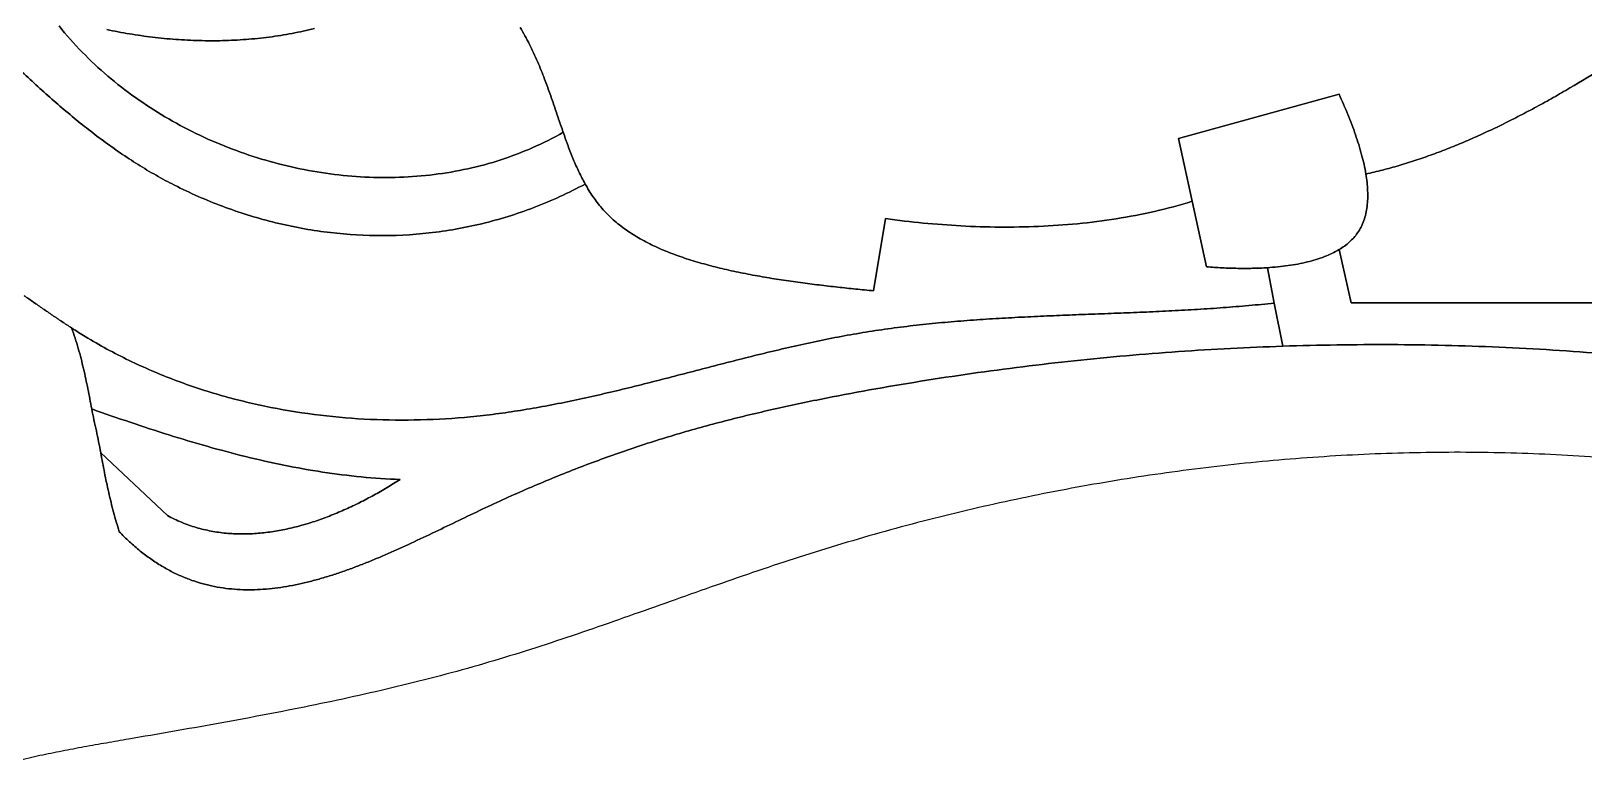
# Model space of a CAD drawing. Header units: millimetres. Extents: x -96818 to 270234, y -28968 to 336819.
# Drawn here: x 13368 to 136556, y -22271 to 35616 of the extents above; entities that cross this region are included whole.
import ezdxf

# ---------------------------------------------------------------- set-up
doc = ezdxf.new("R2010")
doc.units = ezdxf.units.MM
for name, color, linetype in [('01_MAIN_BUILDING', 7, 'Continuous'), ('03_SHARED_CURVES', 7, 'Continuous'), ('REGION_HOLES', 7, 'Continuous')]:
    doc.layers.add(name, color=color, linetype=linetype)

msp = doc.modelspace()

# ---------------------------------------------------------------- linework, layer by layer
at = {"layer": '01_MAIN_BUILDING'}
msp.add_lwpolyline([(137772, 32509, -0.0074536), (135111, 30910, -0.0040205), (133796, 30160, -0.0045676), (132468, 29432, -0.0047651), (131153, 28743, -0.0053772), (129824, 28081, -0.005584), (128509, 27461, -0.0062655), (127180, 26873, -0.0064828), (125866, 26331, -0.0072321), (124537, 25825, -0.0074608), (123223, 25369, -0.0082668), (121895, 24954, -0.0085074), (120582, 24592, -0.0093448), (119257, 24277, 0.0138272), (119109, 25047, 0.0107368), (118922, 25809, 0.0100944), (118692, 26607, 0.0080304), (118433, 27396, 0.0074818), (118139, 28204, 0.0060808), (117823, 29005, 0.0055941), (117484, 29809, 0.0046095), (117128, 30607), (104396, 27105), (105488, 22112, -0.0184379), (102496, 21317, -0.0162553), (99456, 20732, -0.0152787), (96380, 20339, -0.0135202), (93286, 20123, -0.0126648), (90210, 20070, -0.0114223), (87135, 20165, -0.0106605), (84141, 20391, -0.0099272), (81159, 20739), (80205, 15010, -0.0004754), (78784, 15155, -0.0017453), (77365, 15306, -0.0024187), (75879, 15478, -0.0035794), (74395, 15667, -0.0042547), (72879, 15884, -0.005515), (71367, 16131, -0.0062159), (69856, 16414, -0.0077514), (68353, 16740, -0.0084694), (66937, 17095, -0.0117949), (65536, 17507, -0.0132575), (64206, 17972, -0.0178028), (62907, 18519, -0.0095675), (62296, 18816, -0.0109612), (61698, 19139, -0.0114215), (61129, 19479, -0.0129292), (60577, 19847, -0.013427), (60056, 20235, -0.0149144), (59558, 20652, -0.0154451), (59092, 21093, -0.0166819), (58655, 21563, -0.0149603), (58287, 22013, -0.0132626), (57945, 22483, -0.0125174), (57624, 22977, -0.0106584), (57325, 23485, -0.017373), (56824, 24459, -0.0117202), (56381, 25460, -0.0095558), (55965, 26519, -0.0048482), (55579, 27591, -0.0027253), (55220, 28639, 0.0009502), (54864, 29688, 0.0027338), (54496, 30748, 0.0062921), (54109, 31801, 0.0106801), (53542, 33196, 0.0145543), (52906, 34560, 0.0166238), (52173, 35905, 0.0194633)], format="xyb", dxfattribs=at)
at = {"layer": '03_SHARED_CURVES'}
for points in [[(15588, 36018, 0.024008), (17430, 33943, 0.0226263), (19458, 32049, 0.0220407), (21654, 30337, 0.0209385), (23990, 28821, 0.0205803), (26451, 27498, 0.0200126), (29012, 26379, 0.0198715), (31653, 25468, 0.0199397), (34358, 24770, 0.0200127), (37092, 24294, 0.0207356), (39856, 24041, 0.0210314), (42602, 24020, 0.0223441), (45339, 24237, 0.0228805), (48015, 24695, 0.0245513), (50636, 25405, 0.0253402), (53165, 26369, 0.0268409), (55579, 27591, 0.0048482), (55965, 26519, 0.0095558), (56381, 25460, 0.0117202), (56824, 24459, 0.017373), (57325, 23485, -0.0158649), (55323, 22489, -0.0162834), (53261, 21623, -0.015944), (51210, 20913, -0.0161052), (49118, 20337, -0.0313942), (44961, 19606, -0.0308916), (40747, 19397, -0.0299057), (36602, 19697, -0.0287598), (32519, 20479, -0.0281786), (28551, 21721, -0.0272106), (24744, 23393, -0.0121461), (23282, 24178, -0.0107808), (21857, 25029, -0.0101239), (20462, 25944, -0.0087128), (19103, 26910, -0.008075), (17767, 27929, -0.0067123), (16461, 28987, -0.006093), (15175, 30086, -0.00481), (13913, 31212, -0.0042052), (12667, 32365, -0.0029911)], [(52173, 35905, -0.0166238), (52906, 34560, -0.0145543), (53542, 33196, -0.0106801), (54109, 31801, -0.0062921), (54496, 30748, -0.0027338), (54864, 29688, -0.0009502), (55220, 28639, 0.0027253), (55579, 27591, -0.0268409), (53165, 26369, -0.0253402), (50636, 25405, -0.0245513), (48015, 24695, -0.0228805), (45339, 24237, -0.0223441), (42602, 24020, -0.0210314), (39856, 24041, -0.0207356), (37092, 24294, -0.0200127), (34358, 24770, -0.0199397), (31653, 25468, -0.0198715), (29012, 26379, -0.0200126), (26451, 27498, -0.0205803), (23990, 28821, -0.0209385), (21654, 30337, -0.0220407), (19458, 32049, -0.0226263), (17430, 33943, -0.024008), (15588, 36018)], [(35848, 35823, -0.0150956), (34079, 35431, -0.0146262), (32260, 35140, -0.0134005), (30426, 34952, -0.013033), (28567, 34859, -0.0122543), (26706, 34861, -0.0119752), (24847, 34953, -0.0116391), (22995, 35133, -0.0114402), (21175, 35394, -0.011559), (19370, 35740, -0.0114379)], [(19370, 35740, 0.011559), (21175, 35394, 0.0114402), (22995, 35133, 0.0116391), (24847, 34953, 0.0119752), (26706, 34861, 0.0122543), (28567, 34859, 0.013033), (30426, 34952, 0.0134005), (32260, 35140, 0.0146262), (34079, 35431, 0.0150956), (35848, 35823, 0.0167472)], [(12667, 32365, 0.0042052), (13913, 31212, 0.00481), (15175, 30086, 0.006093), (16461, 28987, 0.0067123), (17767, 27929, 0.008075), (19103, 26910, 0.0087128), (20462, 25944, 0.0101239), (21857, 25029, 0.0107808), (23282, 24178, 0.0121461), (24744, 23393, 0.0272106), (28551, 21721, 0.0281786), (32519, 20479, 0.0287598), (36602, 19697, 0.0299057), (40747, 19397, 0.0308916), (44961, 19606, 0.0313942), (49118, 20337, 0.0161052), (51210, 20913, 0.015944), (53261, 21623, 0.0162834), (55323, 22489, 0.0158649), (57325, 23485, 0.0106584), (57624, 22977, 0.0125174), (57945, 22483, 0.0132626), (58287, 22013, 0.0149603), (58655, 21563, 0.0166819), (59092, 21093, 0.0154451), (59558, 20652, 0.0149144), (60056, 20235, 0.013427), (60577, 19847, 0.0129292), (61129, 19479, 0.0114215), (61698, 19139, 0.0109612), (62296, 18816, 0.0095675), (62907, 18519, 0.0178028), (64206, 17972, 0.0132575), (65536, 17507, 0.0117949), (66937, 17095, 0.0084694), (68353, 16740, 0.0077514), (69856, 16414, 0.0062159), (71367, 16131, 0.005515), (72879, 15884, 0.0042547), (74395, 15667, 0.0035794), (75879, 15478, 0.0024187), (77365, 15306, 0.0017453), (78784, 15155, 0.0004754), (80205, 15010), (81159, 20739, 0.0099272), (84141, 20391, 0.0106605), (87135, 20165, 0.0114223), (90210, 20070, 0.0126648), (93286, 20123, 0.0135202), (96380, 20339, 0.0152787), (99456, 20732, 0.0162553), (102496, 21317, 0.0184379), (105488, 22112), (106624, 16919, 0.0074451), (107857, 16838, 0.0086797), (109091, 16796, 0.0090378), (110268, 16798, 0.0111548), (111444, 16847), (111995, 14047, -0.0048969), (109971, 13845, -0.0039023), (107943, 13679, -0.0034083), (105911, 13542, -0.0024181), (103877, 13429, -0.0019261), (101842, 13334, -0.0009424), (99806, 13250, -0.0004513), (97771, 13172, 0.0005322), (95736, 13094, 0.0010238), (93705, 13009, 0.0020162), (91674, 12912, 0.0025098), (89649, 12797, 0.0035173), (87626, 12658, 0.004014), (85611, 12489, 0.0050337), (83600, 12283, 0.0055339), (81597, 12035, 0.0065476), (79602, 11739, 0.0064356), (77626, 11394, 0.0051391), (75658, 11002, 0.0044907), (73696, 10573, 0.0031901), (71741, 10113, 0.002545), (69790, 9631, 0.0012537), (67842, 9133, 0.0006106), (65896, 8628, -0.0006769), (63950, 8124, -0.0013203), (62004, 7628, -0.0026161), (60054, 7147, -0.0032621), (58102, 6690, -0.0045716), (56143, 6264, -0.0052215), (54180, 5876, -0.0065299), (52208, 5535, -0.0071832), (50226, 5248, -0.0084425), (48236, 5023, -0.0174073), (44266, 4782, -0.0178674), (40288, 4820, -0.0182728), (36321, 5146, -0.0193505), (32391, 5769, -0.0199415), (28538, 6694, -0.0214725), (24775, 7935, -0.0222614), (21144, 9496, -0.023883), (17673, 11385, -0.0037598), (17127, 11722, -0.0030573), (16586, 12067, -0.0037543), (15822, 12569, -0.0023588), (15064, 13080, -0.0016596), (14313, 13595, -0.000266), (13564, 14112, 0.0004354), (12821, 14626, 0.0018782)], [(139410, 14055), (118083, 14055), (117136, 18288, 0.0214072), (117559, 18568, 0.0259876), (117954, 18887, 0.0268369), (118294, 19226, 0.0305471), (118593, 19602, 0.035426), (118876, 20075, 0.0315883), (119093, 20582, 0.0301043), (119253, 21135, 0.0243205), (119353, 21703, 0.0231763), (119401, 22322, 0.0180496), (119398, 22943, 0.0171981), (119348, 23612, 0.0134026), (119257, 24277, 0.0093448), (120582, 24592, 0.0085074), (121895, 24954, 0.0082668), (123223, 25369, 0.0074608), (124537, 25825, 0.0072321), (125866, 26331, 0.0064828), (127180, 26873, 0.0062655), (128509, 27461, 0.005584), (129824, 28081, 0.0053772), (131153, 28743, 0.0047651), (132468, 29432, 0.0045676), (133796, 30160, 0.0040205), (135111, 30910, 0.0074536), (137772, 32509, 0.0055963)], [(138358, 10004, 0.0099188), (129827, 10543, 0.0097552), (121249, 10747, 0.0094621), (112670, 10621), (111995, 14047), (111444, 16847, 0.0087312), (112272, 16915, 0.0106095), (113097, 17015, 0.0109541), (113860, 17141, 0.0137157), (114616, 17304, 0.0141654), (115301, 17493, 0.0181666), (115972, 17725, 0.0187884), (116566, 17981, 0.0242559), (117136, 18288), (118083, 14055), (139410, 14055)], [(138827, 1723, 0.0115469), (131667, 2121, 0.0113463), (124478, 2192, 0.0109517), (117294, 1942, 0.0107895), (110125, 1380, 0.0105275), (102986, 512, 0.0104026), (95910, -650, 0.0102858), (88887, -2103, 0.0101973), (81976, -3832, 0.0102362), (75142, -5842, 0.0045351), (71838, -6920, 0.0026078), (68551, -8045, 0.001626), (65280, -9195, -0.0003334), (62013, -10354, -0.0013164), (58743, -11502, -0.0032742), (55463, -12619, -0.0042571), (52160, -13690, -0.0061671), (48835, -14691, -0.0064508), (45425, -15624, -0.0052924), (41994, -16477, -0.0047519), (38532, -17265, -0.0036559), (35058, -17994, -0.0031246), (31571, -18676, -0.0020708), (28077, -19322, -0.0015437), (24593, -19941, -0.0004976), (21105, -20545, 0.0003285), (19340, -20850, 0.0021356), (17577, -21164, 0.003037), (15824, -21495, 0.0048655), (14076, -21853, 0.0057718), (12340, -22248, 0.0075747)]]:
    msp.add_lwpolyline(points, format="xyb", dxfattribs=at)
for points in [[(106624, 16919), (105488, 22112), (104396, 27105), (117128, 30607, -0.0046095), (117484, 29809, -0.0055941), (117823, 29005, -0.0060808), (118139, 28204, -0.0074818), (118433, 27396, -0.0080304), (118692, 26607, -0.0100944), (118922, 25809, -0.0107368), (119109, 25047, -0.0138272), (119257, 24277, -0.0134026), (119348, 23612, -0.0171981), (119398, 22943, -0.0180496), (119401, 22322, -0.0231763), (119353, 21703, -0.0243205), (119253, 21135, -0.0301043), (119093, 20582, -0.0315883), (118876, 20075, -0.035426), (118593, 19602, -0.0305471), (118294, 19226, -0.0268369), (117954, 18887, -0.0259876), (117559, 18568, -0.0214072), (117136, 18288, -0.0242559), (116566, 17981, -0.0187884), (115972, 17725, -0.0181666), (115301, 17493, -0.0141654), (114616, 17304, -0.0137157), (113860, 17141, -0.0109541), (113097, 17015, -0.0106095), (112272, 16915, -0.0087312), (111444, 16847, -0.0111548), (110268, 16798, -0.0090378), (109091, 16796, -0.0086797), (107857, 16838, -0.0074451)], [(16586, 12067, 0.0030573), (17127, 11722, 0.0037598), (17673, 11385, 0.023883), (21144, 9496, 0.0222614), (24775, 7935, 0.0214725), (28538, 6694, 0.0199415), (32391, 5769, 0.0193505), (36321, 5146, 0.0182728), (40288, 4820, 0.0178674), (44266, 4782, 0.0174073), (48236, 5023, 0.0084425), (50226, 5248, 0.0071832), (52208, 5535, 0.0065299), (54180, 5876, 0.0052215), (56143, 6264, 0.0045716), (58102, 6690, 0.0032621), (60054, 7147, 0.0026161), (62004, 7628, 0.0013203), (63950, 8124, 0.0006769), (65896, 8628, -0.0006106), (67842, 9133, -0.0012537), (69790, 9631, -0.002545), (71741, 10113, -0.0031901), (73696, 10573, -0.0044907), (75658, 11002, -0.0051391), (77626, 11394, -0.0064356), (79602, 11739, -0.0065476), (81597, 12035, -0.0055339), (83600, 12283, -0.0050337), (85611, 12489, -0.004014), (87626, 12658, -0.0035173), (89649, 12797, -0.0025098), (91674, 12912, -0.0020162), (93705, 13009, -0.0010238), (95736, 13094, -0.0005322), (97771, 13172, 0.0004513), (99806, 13250, 0.0009424), (101842, 13334, 0.0019261), (103877, 13429, 0.0024181), (105911, 13542, 0.0034083), (107943, 13679, 0.0039023), (109971, 13845, 0.0048969), (111995, 14047), (112670, 10621, 0.0090602), (104385, 10192, 0.0089884), (96122, 9465, 0.0089098), (87975, 8453, 0.0090463), (79869, 7149, 0.0048614), (75940, 6404, 0.0066255), (72030, 5569, 0.0074619), (68183, 4634, 0.0093028), (64369, 3570, 0.0096561), (60663, 2383, 0.0094009), (57004, 1056, 0.0093105), (53292, -450, 0.0082616), (49636, -2086, 0.0031618), (47760, -2977, -0.0003672), (45889, -3878, -0.0020513), (44006, -4774, -0.0056151), (42111, -5641, -0.0034804), (41168, -6051, -0.0044942), (40219, -6447, -0.0049509), (39278, -6818, -0.0061002), (38330, -7168, -0.0065782), (37393, -7487, -0.007893), (36447, -7779, -0.0083984), (35515, -8034, -0.0098841), (34574, -8255, -0.0104217), (33648, -8433, -0.012033), (32714, -8569, -0.0126048), (31794, -8657, -0.0142122), (30871, -8696, -0.014813), (29958, -8681, -0.0161789), (29049, -8609, -0.0167915), (28144, -8478, -0.0176001), (27250, -8285, -0.0181946), (26353, -8023, -0.0181657), (25478, -7696, -0.0187099), (24592, -7289, -0.0177538), (23737, -6818, -0.018228), (22864, -6251, -0.0165104), (22031, -5624, -0.0169122), (21173, -4883, -0.0147606), (20363, -4089, -0.0116082), (19913, -2540, -0.008879), (19527, -973, -0.0073239), (19193, 599, -0.0042036), (18896, 2178), (24182, -2816, 0.0256547), (25305, -3345, 0.0258616), (26477, -3757, 0.0246877), (27647, -4039, 0.0231712), (28840, -4209, 0.0220337), (30039, -4270, 0.0196996), (31240, -4230, 0.0186814), (32447, -4097, 0.0163134), (33643, -3881, 0.0154296), (34840, -3584, 0.0134241), (36018, -3219, 0.0126561), (37185, -2789, 0.0111213), (38331, -2304, 0.0104438), (39452, -1771, 0.0093568), (40551, -1195, 0.0087472), (41608, -590, 0.0080526), (42644, 49, -0.0154209), (39559, 257, -0.0134103), (36491, 642, -0.0123533), (33428, 1188, -0.0100148), (30392, 1871, -0.0089763), (27334, 2682, -0.0066479), (24303, 3588, -0.0056388), (21234, 4588, -0.0034638), (18183, 5643, -0.0002462), (18030, 6436, 0.0017708), (17873, 7229, 0.0027846), (17708, 8031, 0.0046732), (17530, 8830, 0.0056703), (17333, 9640, 0.0073606), (17114, 10444, 0.008332), (16865, 11260, 0.0097043)], [(18896, 2178, 0.00654), (18729, 3043, 0.0019799), (18547, 3904, -0.0002692), (18361, 4773, -0.004677), (18183, 5643, 0.0034638), (21234, 4588, 0.0056388), (24303, 3588, 0.0066479), (27334, 2682, 0.0089763), (30392, 1871, 0.0100148), (33428, 1188, 0.0123533), (36491, 642, 0.0134103), (39559, 257, 0.0154209), (42644, 49, -0.0080526), (41608, -590, -0.0087472), (40551, -1195, -0.0093568), (39452, -1771, -0.0104438), (38331, -2304, -0.0111213), (37185, -2789, -0.0126561), (36018, -3219, -0.0134241), (34840, -3584, -0.0154296), (33643, -3881, -0.0163134), (32447, -4097, -0.0186814), (31240, -4230, -0.0196996), (30039, -4270, -0.0220337), (28840, -4209, -0.0231712), (27647, -4039, -0.0246877), (26477, -3757, -0.0258616), (25305, -3345, -0.0256547), (24182, -2816)]]:
    msp.add_lwpolyline(points, format="xyb", close=True, dxfattribs=at)
at = {"layer": 'REGION_HOLES'}
msp.add_lwpolyline([(12821, 14626, -0.0004354), (13564, 14112, 0.000266), (14313, 13595, 0.0016596), (15064, 13080, 0.0023588), (15822, 12569, 0.0037543), (16586, 12067, -0.0097043), (16865, 11260, -0.008332), (17114, 10444, -0.0073606), (17333, 9640, -0.0056703), (17530, 8830, -0.0046732), (17708, 8031, -0.0027846), (17873, 7229, -0.0017708), (18030, 6436, 0.0002462), (18183, 5643, 0.004677), (18361, 4773, 0.0002692), (18547, 3904, -0.0019799), (18729, 3043, -0.00654), (18896, 2178, 0.0042036), (19193, 599, 0.0073239), (19527, -973, 0.008879), (19913, -2540, 0.0116082), (20363, -4089, 0.0147606), (21173, -4883, 0.0169122), (22031, -5624, 0.0165104), (22864, -6251, 0.018228), (23737, -6818, 0.0177538), (24592, -7289, 0.0187099), (25478, -7696, 0.0181657), (26353, -8023, 0.0181946), (27250, -8285, 0.0176001), (28144, -8478, 0.0167915), (29049, -8609, 0.0161789), (29958, -8681, 0.014813), (30871, -8696, 0.0142122), (31794, -8657, 0.0126048), (32714, -8569, 0.012033), (33648, -8433, 0.0104217), (34574, -8255, 0.0098841), (35515, -8034, 0.0083984), (36447, -7779, 0.007893), (37393, -7487, 0.0065782), (38330, -7168, 0.0061002), (39278, -6818, 0.0049509), (40219, -6447, 0.0044942), (41168, -6051, 0.0034804), (42111, -5641, 0.0056151), (44006, -4774, 0.0020513), (45889, -3878, 0.0003672), (47760, -2977, -0.0031618), (49636, -2086, -0.0082616), (53292, -450, -0.0093105), (57004, 1056, -0.0094009), (60663, 2383, -0.0096561), (64369, 3570, -0.0093028), (68183, 4634, -0.0074619), (72030, 5569, -0.0066255), (75940, 6404, -0.0048614), (79869, 7149, -0.0090463), (87975, 8453, -0.0089098), (96122, 9465, -0.0089884), (104385, 10192, -0.0090602), (112670, 10621, -0.0094621), (121249, 10747, -0.0097552), (129827, 10543, -0.0099188), (138358, 10004, -0.0104332)], format="xyb", dxfattribs=at)

doc.saveas('drawing.dxf')
